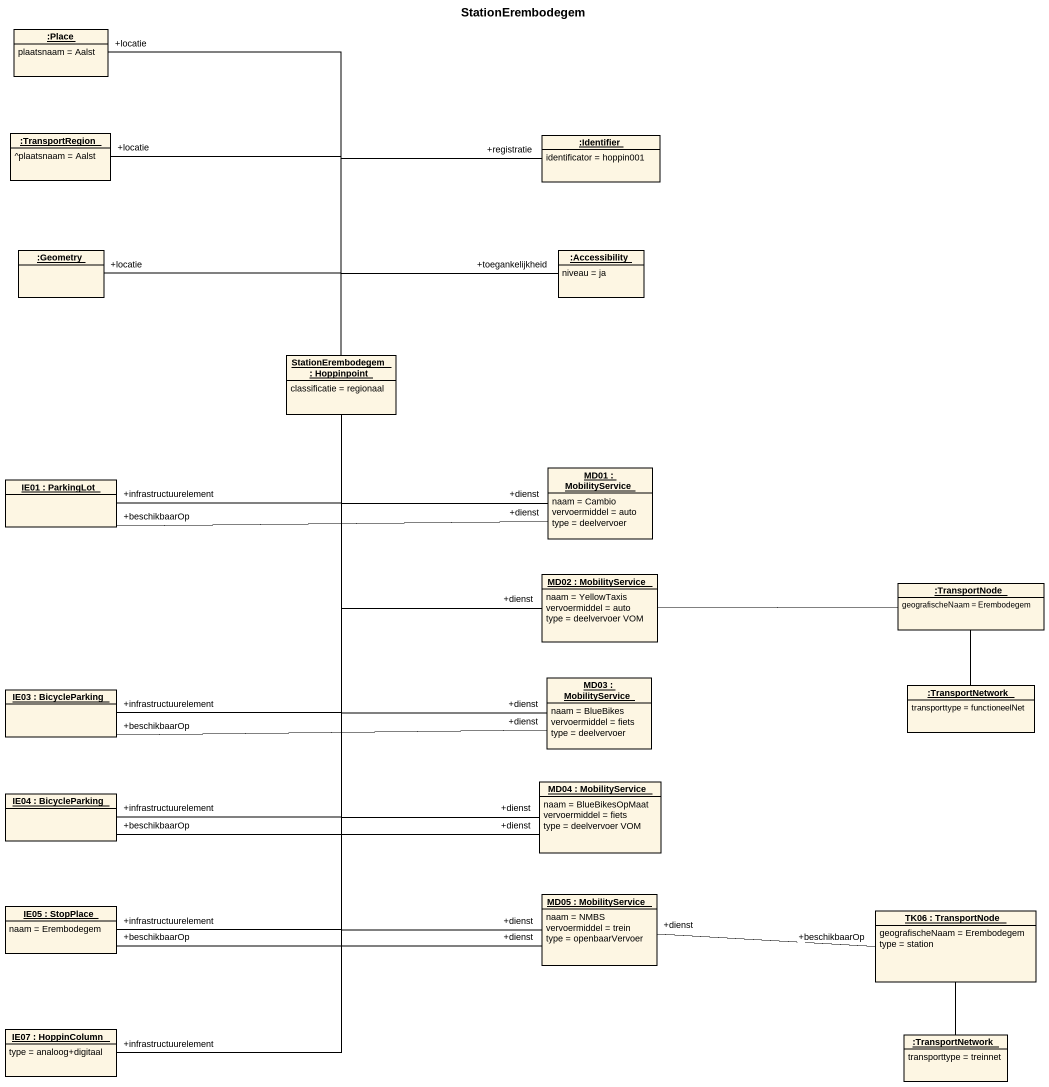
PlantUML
@startuml
title StationErembodegem
hide circle
hide empty members
object ":Place" as Place {
  plaatsnaam = Aalst
}
object ":TransportRegion" as TransportRegion {
  ^plaatsnaam = Aalst
}
object ":Identifier" as Identifier {
  identificator = hoppin001
}
object ":Geometry" as Geometry
object ":Accessibility" as Accessibility {
  niveau = ja
}
object "StationErembodegem : Hoppinpoint" as StationErembodegem {
  classificatie = regionaal
}
object "IE01 : ParkingLot" as IE01
object "MD01 : MobilityService" as MD01 {
  naam = Cambio
  vervoermiddel = auto
  type = deelvervoer
}
object "MD02 : MobilityService" as MD02 {
  naam = YellowTaxis
  vervoermiddel = auto
  type = deelvervoer VOM
}
object ":TransportNode" as TransportNode {
  geografischeNaam = Erembodegem
}
object "MD03 : MobilityService" as MD03 {
  naam = BlueBikes
  vervoermiddel = fiets
  type = deelvervoer
}
object "IE03 : BicycleParking" as IE03
object ":TransportNetwork" as TransportNetwork {
  transporttype = functioneelNet
}
object "IE04 : BicycleParking" as IE04
object "MD04 : MobilityService" as MD04 {
  naam = BlueBikesOpMaat
  vervoermiddel = fiets
  type = deelvervoer VOM
}
object "IE05 : StopPlace" as IE05 {
  naam = Erembodegem
}
object "MD05 : MobilityService" as MD05 {
  naam = NMBS
  vervoermiddel = trein
  type = openbaarVervoer
}
object "TK06 : TransportNode" as TK06 {
  geografischeNaam = Erembodegem
  type = station
}
object "IE07 : HoppinColumn" as IE07 {
  type = analoog+digitaal
}
object ":TransportNetwork" as TransportNetwork_2 {
  transporttype = treinnet
}
StationErembodegem -up- "+locatie" Place
StationErembodegem -up- "+locatie" TransportRegion
StationErembodegem -up- "+registratie" Identifier
StationErembodegem -left- "+locatie" Geometry
StationErembodegem -right- "+toegankelijkheid" Accessibility
StationErembodegem -left- "+infrastructuurelement" IE01
StationErembodegem -right- "+dienst" MD01
StationErembodegem -- "+dienst" MD02
StationErembodegem -- "+dienst" MD03
StationErembodegem -- "+infrastructuurelement" IE03
StationErembodegem -- "+infrastructuurelement" IE04
StationErembodegem -- "+dienst" MD04
StationErembodegem -- "+infrastructuurelement" IE05
StationErembodegem -- "+dienst" MD05
StationErembodegem -- "+infrastructuurelement" IE07
IE01 "+beschikbaarOp" -right- "+dienst" MD01
TransportNode -left- MD02
MD03 "+dienst" -left- "+beschikbaarOp" IE03
TransportNetwork -up- TransportNode
MD04 "+dienst" -left- "+beschikbaarOp" IE04
MD05 "+dienst" -left- "+beschikbaarOp" IE05
TK06 "+beschikbaarOp" -left- "+dienst" MD05
TransportNetwork_2 -up- TK06
@enduml
